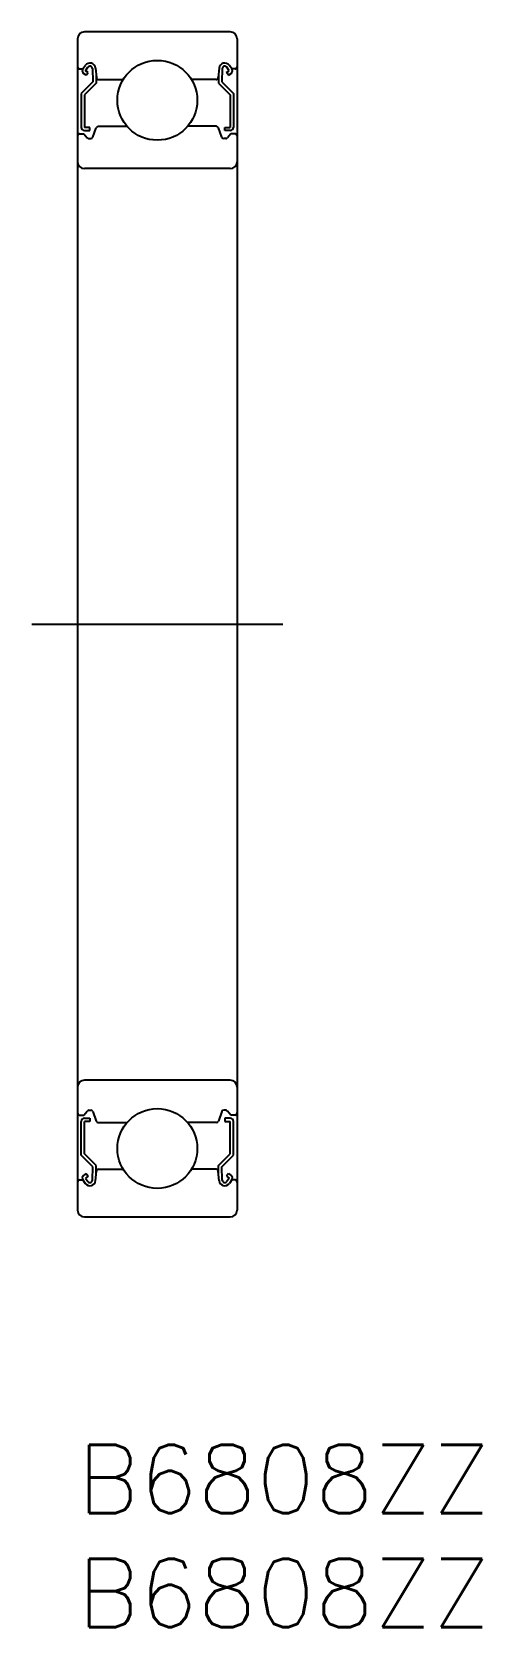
# Model space of a CAD drawing. Extents: x -2 to 17.7, y -8 to 62.
import ezdxf

# ---------------------------------------------------------------- set-up
doc = ezdxf.new("R2010")
doc.units = 0
doc.header["$LTSCALE"] = 0.5
doc.linetypes.add('CENTER', pattern=[50.8, 31.75, -6.35, 6.35, -6.35])
for name, color, linetype in [('MSM_CENTER', 1, 'CENTER'), ('MSM_CONTINUOUS', 7, 'CONTINUOUS'), ('MSM_PART_NUMBER', 7, 'CONTINUOUS')]:
    doc.layers.add(name, color=color, linetype=linetype)
doc.styles.get("Standard").update_dxf_attribs({"font": 'txt.shx', "height": 3, "bigfont": 'bigfont.shx'})

# ---------------------------------------------------------------- blocks, each defined once
blk = doc.blocks.new('*U7')
at = {"layer": 'MSM_PART_NUMBER'}
blk.add_text('B6808ZZ', height=3, dxfattribs=at).set_placement((0, -3))
blk = doc.blocks.new('*U8')
at = {"layer": 'MSM_PART_NUMBER'}
blk.add_text('B6808ZZ', height=3, dxfattribs=at).set_placement((0, -8))

msp = doc.modelspace()

# ---------------------------------------------------------------- linework, layer by layer
at = {"layer": 'MSM_CENTER'}
msp.add_line((9, 36), (-2, 36), dxfattribs=at)
at = {"layer": 'MSM_CONTINUOUS'}
for p, q in [((0, 61.7), (0, 10.3)), ((6.7, 62), (0.3, 62)), ((7, 61.7), (7, 10.3)), ((0.093, 60.377), (0.233, 60.377)), ((0.233, 60.377), (0.341, 60.531)), ((0.348, 60.296), (0.456, 60.45)), ((0.462, 60.216), (0.348, 60.296)), ((0.382, 60.101), (0.462, 60.216)), ((0.651, 60.392), (0.673, 59.805)), ((0.79, 60.41), (0.827, 59.995)), ((6.21, 60.41), (6.173, 59.995)), ((6.349, 60.392), (6.327, 59.805)), ((6.538, 60.216), (6.652, 60.296)), ((6.618, 60.101), (6.538, 60.216)), ((6.652, 60.296), (6.544, 60.45)), ((6.767, 60.377), (6.659, 60.531)), ((6.907, 60.377), (6.767, 60.377)), ((0.673, 59.805), (0.16, 59.291)), ((0.382, 60.101), (0.268, 60.181)), ((0.813, 59.747), (0.3, 59.233)), ((0.813, 60.153), (0.813, 59.747)), ((0.92, 59.91), (2.005, 59.91)), ((6.08, 59.91), (4.995, 59.91)), ((6.187, 60.153), (6.187, 59.747)), ((6.187, 59.747), (6.7, 59.233)), ((6.327, 59.805), (6.84, 59.291)), ((6.618, 60.101), (6.732, 60.181)), ((0.16, 59.291), (0.16, 57.81)), ((0.3, 59.233), (0.3, 57.81)), ((6.7, 59.233), (6.7, 57.81)), ((6.84, 59.291), (6.84, 57.81)), ((0.093, 57.53), (0.28, 57.53)), ((0.28, 57.53), (0.428, 57.353)), ((0.542, 57.81), (0.3, 57.81)), ((0.3, 57.67), (0.542, 57.67)), ((0.542, 57.67), (0.542, 57.81)), ((0.669, 57.381), (0.82, 57.795)), ((0.908, 57.857), (2.175, 57.857)), ((6.092, 57.857), (4.825, 57.857)), ((6.331, 57.381), (6.18, 57.795)), ((6.458, 57.81), (6.7, 57.81)), ((6.458, 57.67), (6.458, 57.81)), ((6.7, 57.67), (6.458, 57.67)), ((6.72, 57.53), (6.572, 57.353)), ((6.907, 57.53), (6.72, 57.53)), ((0.5, 57.32), (0.581, 57.32)), ((6.5, 57.32), (6.419, 57.32)), ((6.7, 56), (0.3, 56)), ((6.7, 16), (0.3, 16)), ((0.093, 14.47), (0.28, 14.47)), ((0.16, 12.709), (0.16, 14.19)), ((0.28, 14.47), (0.428, 14.647)), ((0.3, 14.33), (0.542, 14.33)), ((0.3, 12.767), (0.3, 14.19)), ((0.542, 14.19), (0.3, 14.19)), ((0.5, 14.68), (0.581, 14.68)), ((0.542, 14.33), (0.542, 14.19)), ((0.669, 14.619), (0.82, 14.205)), ((0.908, 14.143), (2.175, 14.143)), ((6.092, 14.143), (4.825, 14.143)), ((6.331, 14.619), (6.18, 14.205)), ((6.5, 14.68), (6.419, 14.68)), ((6.7, 14.33), (6.458, 14.33)), ((6.458, 14.33), (6.458, 14.19)), ((6.458, 14.19), (6.7, 14.19)), ((6.72, 14.47), (6.572, 14.647)), ((6.7, 12.767), (6.7, 14.19)), ((6.907, 14.47), (6.72, 14.47)), ((6.84, 12.709), (6.84, 14.19)), ((0.673, 12.195), (0.16, 12.709)), ((0.813, 12.253), (0.3, 12.767)), ((6.187, 12.253), (6.7, 12.767)), ((6.327, 12.195), (6.84, 12.709)), ((0.651, 11.608), (0.673, 12.195)), ((0.79, 11.59), (0.827, 12.005)), ((0.813, 11.847), (0.813, 12.253)), ((0.92, 12.09), (2.005, 12.09)), ((6.08, 12.09), (4.995, 12.09)), ((6.21, 11.59), (6.173, 12.005)), ((6.187, 11.847), (6.187, 12.253)), ((6.349, 11.608), (6.327, 12.195)), ((0.093, 11.623), (0.233, 11.623)), ((0.233, 11.623), (0.341, 11.469)), ((0.382, 11.899), (0.268, 11.819)), ((0.462, 11.784), (0.348, 11.704)), ((0.348, 11.704), (0.456, 11.55)), ((0.382, 11.899), (0.462, 11.784)), ((6.618, 11.899), (6.538, 11.784)), ((6.538, 11.784), (6.652, 11.704)), ((6.652, 11.704), (6.544, 11.55)), ((6.618, 11.899), (6.732, 11.819)), ((6.767, 11.623), (6.659, 11.469)), ((6.907, 11.623), (6.767, 11.623)), ((0.3, 10), (6.7, 10))]:
    msp.add_line(p, q, dxfattribs=at)
for centre in [(3.5, 59), (3.5, 13)]:
    msp.add_circle(centre, 1.75, dxfattribs=at)
for centre, radius, start, end in [((0.3, 61.7), 0.3, 90, 180), ((6.7, 61.7), 0.3, 0, 90), ((0.093, 60.47), 0.0933, 180, 270), ((0.348, 60.296), 0.14, 144.93555, 235.03769), ((0.544, 60.388), 0.247, 5.06514, 144.93555), ((0.544, 60.388), 0.107, 2.13108, 144.93555), ((6.456, 60.388), 0.247, 35.06445, 174.93486), ((6.456, 60.388), 0.107, 35.06445, 177.86892), ((6.652, 60.296), 0.14, 304.96231, 35.06445), ((6.907, 60.47), 0.0933, 270, 0), ((0.92, 60.003), 0.0933, 185.06514, 270), ((6.08, 60.003), 0.0933, 270, 354.93486), ((0.093, 57.437), 0.0933, 90, 180), ((0.3, 57.81), 0.14, 180, 270), ((0.908, 57.763), 0.0933, 90, 159.97033), ((6.092, 57.763), 0.0933, 20.02967, 90), ((6.7, 57.81), 0.14, 270, 0), ((6.907, 57.437), 0.0933, 0, 90), ((0.5, 57.413), 0.0933, 219.99908, 270), ((0.581, 57.413), 0.0933, 270, 339.97033), ((6.419, 57.413), 0.0933, 200.02967, 270), ((6.5, 57.413), 0.0933, 270, 320.00092), ((0.3, 56.3), 0.3, 180, 270), ((6.7, 56.3), 0.3, 270, 0), ((0.3, 15.7), 0.3, 90, 180), ((6.7, 15.7), 0.3, 0, 90), ((0.093, 14.563), 0.0933, 180, 270), ((0.3, 14.19), 0.14, 90, 180), ((0.5, 14.587), 0.0933, 90, 140.00092), ((0.581, 14.587), 0.0933, 20.02967, 90), ((0.908, 14.237), 0.0933, 200.02967, 270), ((6.092, 14.237), 0.0933, 270, 339.97033), ((6.419, 14.587), 0.0933, 90, 159.97033), ((6.5, 14.587), 0.0933, 39.99908, 90), ((6.7, 14.19), 0.14, 0, 90), ((6.907, 14.563), 0.0933, 270, 0), ((0.92, 11.997), 0.0933, 90, 174.93486), ((6.08, 11.997), 0.0933, 5.06514, 90), ((0.093, 11.53), 0.0933, 90, 180), ((0.348, 11.704), 0.14, 124.96231, 215.06445), ((0.544, 11.612), 0.247, 215.06445, 354.93486), ((0.544, 11.612), 0.107, 215.06445, 357.86892), ((6.456, 11.612), 0.247, 185.06514, 324.93555), ((6.456, 11.612), 0.107, 182.13108, 324.93555), ((6.652, 11.704), 0.14, 324.93555, 55.03769), ((6.907, 11.53), 0.0933, 0, 90), ((0.3, 10.3), 0.3, 180, 270), ((6.7, 10.3), 0.3, 270, 0)]:
    msp.add_arc(centre, radius, start, end, dxfattribs=at)

# ---------------------------------------------------------------- block references
for name in ['*U7', '*U8']:
    msp.add_blockref(name, (0, 0), dxfattribs=at)

doc.saveas('drawing.dxf')
